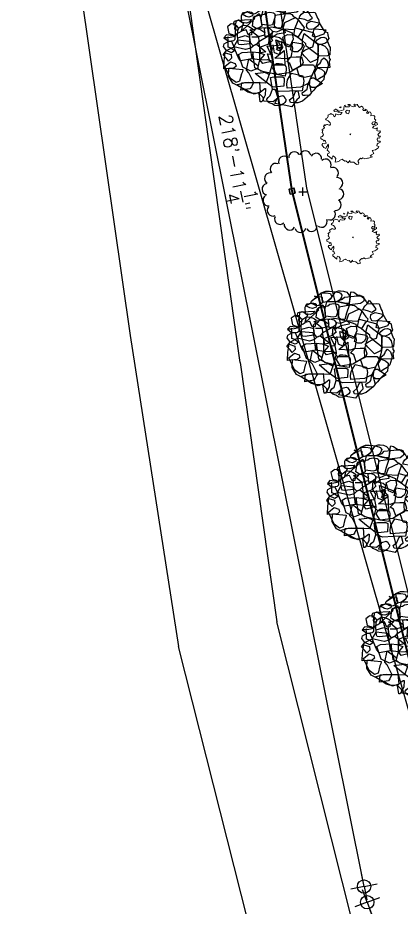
# Model space of a CAD drawing. Extents: x 2080 to 102399, y 2071 to 93424.
# Drawn here: x 75288 to 75974, y 76802 to 78391 of the extents above; entities that cross this region are included whole.
import ezdxf

# ---------------------------------------------------------------- set-up
doc = ezdxf.new("R2010")
doc.units = 0
doc.header["$LTSCALE"] = 20
doc.header["$MEASUREMENT"] = 0
doc.header["$PDMODE"] = 34
doc.header["$PDSIZE"] = 5
doc.layers.add('correct', color=230, linetype='Continuous', plot=False)
for name, color, linetype in [('DIMLINE', 254, 'Continuous'), ('EARTH ROAD', 31, 'Continuous'), ('ELEC', 11, 'Continuous'), ('proposed tree', 3, 'Continuous')]:
    doc.layers.add(name, color=color, linetype=linetype)
for name, color, linetype, lineweight in [('fence', 13, 'FENCELINE2', 40), ('Mango tree', 96, 'Continuous', 5), ('sappotta', 114, 'Continuous', 5), ('STONE', 2, 'Continuous', 30)]:
    doc.layers.add(name, color=color, linetype=linetype, lineweight=lineweight)
doc.styles.add('STYLE1', font='romans.shx')
doc.linetypes.add('FENCELINE2', pattern='A,0.25,-0.1,[132,ltypeshp.shx,S=0.1,R=0,X=-0.1,Y=0],-0.1,1', length=1.45)
doc.dimstyles.get("Standard").update_dxf_attribs({"dimtxt": 24, "dimasz": 12, "dimexe": 0.18, "dimexo": 0.0625, "dimgap": 0, "dimtad": 1, "dimzin": 1, "dimdsep": 46, "dimlunit": 4, "dimtxsty": 'STYLE1', "dimblk": 'BLK', "dimcen": 0, "dimse1": 1, "dimse2": 1, "dimclrt": 3, "dimazin": 0, "dimtfac": 1, "dimtix": 1, "dimtmove": 2, "dimatfit": 3, "dimldrblk": 'BLK', "dimfxl": 1, "dimtolj": 1, "dimtzin": 0, "dimarcsym": 0})

# ---------------------------------------------------------------- blocks, each defined once
blk = doc.blocks.new('NEEM')
at = {"layer": 'sappotta', "linetype": 'Continuous'}
for p, q in [((-0.359, 1.043), (-0.396, 1.016)), ((-0.396, 1.016), (-0.345, 1.011)), ((-0.345, 1.011), (-0.34, 1.039)), ((-0.213, 1.092), (-0.242, 1.007)), ((-0.242, 1.007), (-0.23, 0.935)), ((-0.191, 1.099), (-0.213, 1.092)), ((-0.177, 1.048), (-0.191, 1.099)), ((-0.043, 1.039), (-0.177, 1.048)), ((0.003, 1.132), (-0.083, 1.127)), ((-0.083, 1.127), (-0.023, 1.083)), ((-0.023, 1.083), (-0.043, 1.039)), ((0.03, 1.077), (0.003, 1.132)), ((0.114, 1.043), (0.03, 1.077)), ((0.216, 1.072), (0.114, 1.043)), ((0.162, 1.144), (0.142, 1.112)), ((0.142, 1.112), (0.216, 1.072)), ((0.283, 1.13), (0.162, 1.144)), ((0.267, 1.123), (0.283, 1.13)), ((0.351, 1.016), (0.267, 1.123)), ((0.421, 1.063), (0.351, 1.016)), ((0.473, 1.03), (0.421, 1.063)), ((0.501, 0.982), (0.473, 1.03)), ((-0.818, 0.692), (-0.85, 0.638)), ((-0.783, 0.757), (-0.83, 0.729)), ((-0.83, 0.729), (-0.826, 0.714)), ((-0.826, 0.714), (-0.818, 0.692)), ((-0.749, 0.774), (-0.783, 0.757)), ((-0.717, 0.789), (-0.749, 0.774)), ((-0.689, 0.772), (-0.717, 0.789)), ((-0.638, 0.758), (-0.689, 0.772)), ((-0.598, 0.672), (-0.638, 0.758)), ((-0.517, 0.963), (-0.614, 0.901)), ((-0.614, 0.901), (-0.589, 0.87)), ((-0.562, 0.699), (-0.598, 0.672)), ((-0.589, 0.87), (-0.494, 0.884)), ((-0.533, 0.776), (-0.562, 0.699)), ((-0.452, 0.75), (-0.533, 0.776)), ((-0.521, 0.945), (-0.521, 0.945)), ((-0.449, 0.913), (-0.521, 0.945)), ((-0.494, 0.884), (-0.449, 0.913)), ((-0.415, 0.884), (-0.459, 0.839)), ((-0.459, 0.839), (-0.303, 0.837)), ((-0.361, 0.762), (-0.452, 0.75)), ((-0.32, 0.906), (-0.415, 0.884)), ((-0.303, 0.837), (-0.361, 0.762)), ((-0.23, 0.935), (-0.32, 0.906)), ((-0.108, 0.922), (-0.177, 0.872)), ((-0.177, 0.872), (-0.139, 0.809)), ((-0.139, 0.809), (-0.067, 0.78)), ((-0.027, 0.908), (-0.108, 0.922)), ((-0.067, 0.78), (-0.034, 0.839)), ((-0.034, 0.839), (-0.027, 0.908)), ((0.472, 0.942), (0.501, 0.982)), ((0.483, 0.908), (0.472, 0.942)), ((0.581, 0.9), (0.483, 0.908)), ((0.551, 0.95), (0.581, 0.9)), ((0.627, 0.928), (0.551, 0.95)), ((0.616, 0.806), (0.654, 0.87)), ((0.66, 0.788), (0.616, 0.806)), ((0.654, 0.87), (0.627, 0.928)), ((0.715, 0.86), (0.66, 0.788)), ((0.762, 0.844), (0.715, 0.86)), ((0.783, 0.779), (0.762, 0.844)), ((0.776, 0.704), (0.783, 0.779)), ((0.888, 0.723), (0.776, 0.704)), ((0.924, 0.679), (0.888, 0.723)), ((0.913, 0.591), (0.924, 0.679)), ((-0.96, 0.366), (-0.994, 0.31)), ((-0.935, 0.345), (-0.96, 0.366)), ((-0.908, 0.372), (-0.935, 0.345)), ((-0.892, 0.613), (-0.923, 0.594)), ((-0.923, 0.594), (-0.895, 0.555)), ((-0.87, 0.389), (-0.908, 0.372)), ((-0.895, 0.555), (-0.868, 0.54)), ((-0.85, 0.638), (-0.892, 0.613)), ((-0.846, 0.386), (-0.87, 0.389)), ((-0.868, 0.54), (-0.818, 0.517)), ((-0.821, 0.367), (-0.846, 0.386)), ((-0.788, 0.359), (-0.821, 0.367)), ((-0.818, 0.517), (-0.752, 0.44)), ((-0.757, 0.361), (-0.788, 0.359)), ((-0.735, 0.394), (-0.757, 0.361)), ((-0.752, 0.44), (-0.735, 0.394)), ((0.804, 0.415), (0.84, 0.475)), ((0.86, 0.367), (0.804, 0.415)), ((0.84, 0.475), (0.934, 0.5)), ((0.933, 0.378), (0.86, 0.367)), ((0.917, 0.437), (0.904, 0.404)), ((0.904, 0.404), (0.933, 0.378)), ((0.964, 0.541), (0.913, 0.591)), ((0.942, 0.471), (0.917, 0.437)), ((0.93, 0.332), (1.018, 0.389)), ((0.934, 0.5), (0.964, 0.541)), ((1.014, 0.439), (0.942, 0.471)), ((1.018, 0.389), (1.014, 0.439)), ((-1.023, 0.208), (-1.062, 0.182)), ((-1.062, 0.182), (-1.02, 0.162)), ((-1.02, 0.162), (-1.049, 0.084)), ((-1.049, 0.084), (-1.017, 0.059)), ((-0.978, 0.229), (-1.023, 0.208)), ((-1.017, 0.059), (-0.991, -0.002)), ((-0.994, 0.31), (-0.961, 0.275)), ((-0.961, 0.275), (-0.978, 0.229)), ((0.02, 0.041), (-0.009, 0.024)), ((-0.009, 0.024), (0, 0)), ((0, 0), (0.014, 0.011)), ((0.014, 0.011), (0.027, 0.031)), ((0.829, 0.259), (0.888, 0.326)), ((0.838, 0.262), (0.829, 0.259)), ((0.931, 0.228), (0.838, 0.262)), ((0.888, 0.326), (0.93, 0.332)), ((0.962, 0.217), (0.931, 0.228)), ((1.025, 0.259), (0.962, 0.217)), ((0.996, 0.16), (1.025, 0.259)), ((1.046, 0.129), (0.996, 0.16)), ((1.029, 0.011), (1.074, 0.049)), ((1.074, -0.047), (1.029, 0.011)), ((1.109, 0.149), (1.046, 0.129)), ((1.074, 0.049), (1.137, 0.114)), ((1.137, 0.114), (1.109, 0.149)), ((-1.097, -0.077), (-1.098, -0.14)), ((-1.098, -0.14), (-1.044, -0.173)), ((-1.048, -0.062), (-1.097, -0.077)), ((-1.025, -0.325), (-1.052, -0.378)), ((-0.991, -0.002), (-1.048, -0.062)), ((-1.044, -0.173), (-1.007, -0.185)), ((-0.953, -0.336), (-1.025, -0.325)), ((-1.007, -0.185), (-0.992, -0.244)), ((-0.992, -0.244), (-0.937, -0.198)), ((-0.902, -0.318), (-0.953, -0.336)), ((-0.937, -0.198), (-0.93, -0.213)), ((-0.93, -0.213), (-0.902, -0.318)), ((1.004, -0.349), (1.045, -0.311)), ((1.007, -0.166), (1.046, -0.114)), ((1.016, -0.234), (1.007, -0.166)), ((1.11, -0.243), (1.016, -0.234)), ((1.045, -0.311), (1.083, -0.306)), ((1.046, -0.114), (1.1, -0.129)), ((1.129, -0.047), (1.074, -0.047)), ((1.083, -0.306), (1.137, -0.273)), ((1.1, -0.129), (1.129, -0.047)), ((1.137, -0.273), (1.11, -0.243)), ((-1.052, -0.378), (-0.982, -0.471)), ((-0.982, -0.471), (-0.91, -0.516)), ((-0.91, -0.516), (-0.888, -0.446)), ((-0.888, -0.446), (-0.848, -0.411)), ((-0.803, -0.452), (-0.853, -0.576)), ((-0.853, -0.576), (-0.797, -0.619)), ((-0.848, -0.411), (-0.837, -0.355)), ((-0.837, -0.355), (-0.803, -0.383)), ((-0.803, -0.383), (-0.803, -0.452)), ((-0.797, -0.619), (-0.766, -0.668)), ((0.826, -0.591), (0.943, -0.565)), ((0.887, -0.704), (0.826, -0.591)), ((0.943, -0.565), (1.032, -0.503)), ((0.992, -0.411), (1.004, -0.349)), ((1.066, -0.443), (0.992, -0.411)), ((1.032, -0.503), (1.061, -0.484)), ((1.061, -0.484), (1.066, -0.443)), ((-0.844, -0.71), (-0.852, -0.77)), ((-0.852, -0.77), (-0.758, -0.838)), ((-0.766, -0.668), (-0.844, -0.71)), ((-0.758, -0.838), (-0.675, -0.912)), ((-0.676, -0.836), (-0.649, -0.791)), ((-0.675, -0.912), (-0.676, -0.836)), ((-0.649, -0.791), (-0.582, -0.82)), ((-0.582, -0.82), (-0.534, -0.881)), ((-0.534, -0.881), (-0.554, -1.025)), ((-0.486, -1.015), (-0.413, -0.988)), ((-0.413, -0.988), (-0.401, -0.955)), ((-0.401, -0.955), (-0.302, -0.907)), ((-0.302, -0.907), (-0.286, -0.926)), ((-0.286, -0.926), (-0.197, -0.986)), ((-0.197, -0.986), (-0.157, -0.969)), ((-0.157, -0.969), (-0.078, -1.049)), ((-0.078, -1.049), (-0.006, -0.96)), ((-0.006, -0.96), (0.006, -1.017)), ((0.287, -0.982), (0.327, -0.932)), ((0.324, -1.046), (0.287, -0.982)), ((0.327, -0.932), (0.391, -0.879)), ((0.391, -0.879), (0.423, -0.897)), ((0.423, -0.897), (0.47, -0.86)), ((0.47, -0.86), (0.543, -0.896)), ((0.543, -0.896), (0.652, -0.871)), ((0.652, -0.871), (0.68, -0.867)), ((0.68, -0.867), (0.834, -0.828)), ((0.751, -0.797), (0.797, -0.747)), ((0.834, -0.828), (0.751, -0.797)), ((0.797, -0.747), (0.887, -0.704)), ((-0.554, -1.025), (-0.486, -1.015)), ((0.006, -1.017), (0.139, -1.026)), ((0.139, -1.026), (0.236, -1.115)), ((0.236, -1.115), (0.314, -1.096)), ((0.314, -1.096), (0.324, -1.046))]:
    blk.add_line(p, q, dxfattribs=at)
blk = doc.blocks.new('T6')
at = {"color": 3, "linetype": 'Continuous'}
for p, q in [((0.005, -0.051), (0.005, 0.049)), ((-0.045, -0.001), (0.055, -0.001))]:
    blk.add_line(p, q, dxfattribs=at)
for centre, start, end in [((-0.101, 0.422), 32.0181, 185.9447), ((0.035, 0.434), 14.0183, 167.9463), ((0.168, 0.403), 356.0191, 149.9452), ((-0.329, 0.279), 68.0176, 221.9456), ((-0.227, 0.369), 50.0169, 203.9466), ((0.285, 0.333), 338.0179, 131.9451), ((-0.4, 0.162), 86.0191, 239.9452), ((0.374, 0.23), 320.0185, 113.945), ((0.428, 0.105), 302.0183, 95.9451), ((-0.43, 0.029), 104.0184, 257.9454), ((0.44, -0.031), 284.0184, 77.9454), ((-0.418, -0.107), 122.0182, 275.9457), ((0.409, -0.164), 266.0178, 59.946), ((-0.365, -0.232), 140.0185, 293.945), ((-0.275, -0.335), 158.0189, 311.9453), ((0.339, -0.281), 248.0193, 41.9448), ((-0.158, -0.405), 176.0191, 329.9452), ((0.111, -0.424), 212.0182, 5.9461), ((0.236, -0.371), 230.0201, 23.9434), ((-0.025, -0.436), 194.0184, 347.9445)]:
    blk.add_arc(centre, 0.0687, start, end, dxfattribs=at)
blk = doc.blocks.new('A$C79F71953')
at = {"color": 62}
for points in [[(-92.6, 0.9), (-82.4, -2.3), (-81.8, -8.7), (-86.9, -13.8), (-90.7, -9.4), (-96.5, -3), (-90.7, 4.7), (-82.4, 9.2), (-75.4, 4.7), (-81.8, 0.9), (-90.7, 4.7), (-95.8, 12.3), (-94.6, 16.8), (-86.3, 21.9), (-81.8, 21.9), (-77.3, 11.7), (-78.6, 10.4), (-82.4, 9.2), (-87.5, 11.1), (-87.5, 13), (-87.5, 25.1), (-88.2, 27.7), (-87.5, 29.6), (-88.2, 27.7), (-95.2, 27.7), (-91.4, 24.5), (-87.5, 21.1), (-86.3, 21.9), (-77.3, 22.6), (-74.8, 25.1), (-74.8, 27.7), (-74.8, 30.8), (-90.7, 32.8), (-95.2, 27.7), (-83.7, 28.9), (-74.8, 30.8), (-74.8, 30.8), (-73.5, 49.4), (-75.4, 51.9), (-82.4, 52.5), (-83.7, 51.3), (-88.8, 47.4), (-86.3, 35.3), (-79.9, 33.4), (-74.8, 30.8), (-72.2, 34.7), (-67.7, 37.2), (-63.9, 39.8), (-61.4, 50), (-59.4, 52.5), (-63.3, 55.1), (-63.9, 55.7), (-66.5, 57.7), (-69, 58.9), (-69.7, 58.9), (-69, 58.9), (-76.7, 57), (-77.3, 55.7), (-78.6, 51.3), (-73.5, 49.4), (-73.5, 49.4), (-73.5, 49.4), (-69, 44.9), (-69.7, 43), (-70.3, 41.1), (-74.8, 41.1), (-75.4, 44.9), (-72.9, 58.3), (-69, 58.9), (-47.3, 60.2), (-46, 60.2), (-49.9, 55.7), (-55, 53.8), (-63.3, 55.1), (-63.9, 67.2), (-62.6, 69.8), (-60.1, 71.1), (-58.8, 71.7), (-53.7, 74.2), (-48.6, 74.2), (-46, 73.6), (-44.1, 72.3), (-43.5, 69.8), (-44.1, 67.2), (-50.5, 64.7), (-55.6, 65.9), (-62.6, 69.8), (-60.1, 73), (-53.7, 74.2), (-52.4, 78.1), (-50.5, 79.4), (-48.6, 81.3), (-45.4, 83.2), (-41.6, 85.1), (-47.3, 87), (-41.6, 85.1), (-35.2, 86.4), (-33.3, 84.5), (-33.3, 80.6), (-32, 78.7), (-32, 75.5), (-34.5, 73.6), (-39.7, 70.4), (-43.5, 69.8), (-47.3, 71.1), (-53.7, 74.2), (-52.4, 78.1), (-35.2, 92.8), (-26.2, 92.8), (-18.6, 91.5), (-16.7, 87), (-17.3, 83.2), (-21.1, 80), (-25, 76.8), (-32, 75.5), (-33.3, 80.6), (-35.2, 92.8), (-26.9, 95.9), (-20.5, 95.9), (-14.1, 95.3), (-9.6, 94.7), (-3.3, 93.4), (-0.7, 92.1), (1.9, 88.3), (1.2, 85.1), (-0.7, 81.9), (-3.3, 79.4), (-7.1, 77.4), (-25, 76.8), (-25, 76.8), (-17.3, 83.2), (-9.6, 94.7), (-4.5, 96.6), (-0.7, 96.6), (5, 95.9), (10.8, 94), (12.7, 91.5), (14, 88.9), (16.5, 85.7), (14.6, 73.6), (9.5, 73.6), (-7.1, 77.4), (2.5, 81.3), (6.3, 85.1), (23.6, 87), (27.4, 87.6), (33.1, 87.6), (37, 87.6), (40.2, 85.7), (40.2, 83.8), (41.4, 80.6), (40.2, 77.4), (35.1, 73.6), (15.9, 71.1), (14.6, 70.4), (16.5, 85.7), (17.8, 94), (18.5, 94.7), (22.9, 94), (30.6, 88.3), (33.8, 88.3), (40.2, 83.8), (40.2, 83.8), (44.6, 78.1), (45.9, 76.8), (47.2, 73), (51, 79.4), (52.3, 77.4), (54.2, 74.9), (57.4, 71.1), (60, 67.2), (61.9, 64.7), (61.9, 61.5), (55.5, 57.7), (49.7, 60.2), (43.4, 61.5), (39.5, 62.1), (40.8, 66.6), (43.4, 69.8), (47.2, 73), (64.4, 73.6), (68.3, 73), (72.1, 62.8), (74, 60.2), (74.6, 57.7), (75.3, 54.5), (74.6, 51.9), (72.1, 48.7), (70.2, 46.8), (66.3, 43.6), (61.2, 42.3), (56.1, 43), (54.2, 44.9), (52.9, 48.1), (53.6, 53.8), (61.2, 57.7), (75.3, 54.5), (82.3, 42.3), (87.4, 41.7), (83.6, 34), (68.3, 28.9), (63.1, 30.8), (66.3, 43.6), (82.3, 42.3), (87.4, 38.5), (90, 37.2), (90.6, 32.1), (92.5, 26.4), (90.6, 23.8), (88.7, 20), (85.5, 17.4), (79.1, 15.5), (74.6, 16.2), (72.1, 16.8), (69.5, 19.4), (69.5, 21.3), (71.4, 23.8), (75.3, 26.4), (78.5, 28.3), (83.6, 28.9), (88, 27), (93.8, 12.3), (95.1, 10.4), (94.4, -3), (90, -4.3), (75.3, -4.9), (74, -3.6), (73.4, 6), (74.6, 16.2), (79.1, 15.5), (85.5, 13), (90, 7.2), (93.2, -6.2), (93.2, -8.7), (95.1, -11.3), (93.2, -15.1), (94.4, -25.3), (75.3, -25.9), (72.1, -25.9), (72.1, -21.5), (77.2, -17.7), (78.5, -15.7), (79.7, -11.9), (83.6, -8.1), (88.7, -12.5), (91.9, -21.5), (87.4, -36.2), (82.9, -40.6), (75.9, -45.1), (70.8, -48.3), (67, -34.2), (72.1, -25.9), (79.7, -28.5), (84.9, -33), (83.6, -47), (77.8, -52.8), (72.7, -57.9), (69.5, -61), (61.9, -61), (58, -57.2), (59.3, -45.7), (63.1, -43.8), (65.7, -43.8), (81, -54), (69.5, -61), (65.7, -66.2), (61.2, -70.6), (58, -75.1), (50.4, -75.7), (46.5, -75.7), (45.3, -74.5), (44.6, -70.6), (49.1, -67.4), (51.7, -66.2), (53.6, -64.2), (55.5, -54), (58, -57.2), (61.2, -70.6), (58, -75.1), (45.3, -85.3), (37, -88.5), (29.3, -88.5), (24.2, -87.9), (22.3, -83.4), (29.3, -77.6), (33.1, -68.1), (37, -66.8), (39.5, -77.6), (39.5, -79.6), (35.1, -83.4), (26.1, -95.5), (12.7, -93), (-3.9, -89.8), (1.9, -77.6), (10.2, -75.7), (12.7, -77), (14, -80.2), (15.9, -82.1), (15.9, -84.7), (14, -87.9), (12.1, -89.8), (4.4, -94.2), (-3.9, -93.6), (-9, -90.4), (-14.1, -88.5), (-17.9, -85.3), (-18.6, -82.1), (-16, -78.9), (-12.2, -75.7), (-8.4, -64.2), (-3.3, -64.2), (1.2, -80.2), (-7.1, -86.6), (-23.7, -85.3), (-25, -78.9), (-32, -71.9), (-30.1, -69.3), (-24.3, -64.9), (-21.8, -63), (-20.5, -63), (-21.1, -75.1), (-27.5, -86.6), (-30.1, -86.6), (-32, -71.9), (-46, -71.3), (-52.4, -69.3), (-72.2, -56.6), (-57.5, -52.1), (-51.8, -51.5), (-47.3, -52.1), (-41.6, -52.8), (-43.5, -54.7), (-46, -59.8), (-48.6, -63.6), (-64.6, -66.2), (-63.3, -52.8), (-31.4, -51.5), (-30.1, -69.3), (-40.9, -73.2), (-79.2, -53.4), (-86.9, -40.6), (-86.3, -26.6), (-61.4, -29.1), (-62, -33), (-63.9, -36.8), (-67.1, -49.6), (-73.5, -52.1), (-83.1, -45.1), (-93.3, -23.4), (-83.1, -15.1), (-74.8, -18.3), (-73.5, -22.8), (-77.3, -26.6), (-95.2, -27.9), (-94.6, -13.2)], [(-70.3, 27.7), (-56.9, 31.5), (-49.2, 28.9), (-48, 19.4), (-49.2, 16.8), (-63.9, 14.9), (-68.4, 15.5), (-69.7, 18.1), (-70.9, 31.5), (-70.3, 41.1), (-69, 44.9), (-61.4, 50), (-55.6, 49.4), (-50.5, 48.1), (-47.3, 46.2), (-44.8, 44.3), (-46, 32.8), (-51.1, 32.1), (-55.6, 41.7), (-63.9, 39.8), (-63.9, 39.8), (-39.7, 62.1), (-42.2, 63.4), (-32, 71.1), (-28.8, 62.1), (-27.5, 48.7), (-32, 45.5), (-37.7, 44.3), (-44.1, 48.7), (-42.2, 63.4), (-39.7, 66.6), (-23.1, 69.8), (-19.9, 72.3), (-12.8, 73.6), (-6.4, 72.3), (-4.5, 71.1), (-3.3, 67.9), (-3.9, 64), (-8.4, 50.6), (-13.5, 49.4), (-27.5, 51.3), (-28.8, 62.1), (-25.6, 74.2), (-25, 76.8), (-7.1, 77.4), (0.6, 75.5), (9.5, 73.6), (14.6, 70.4), (14.6, 70.4), (10.2, 56.4), (7, 44.9), (0.6, 44.9), (-4.5, 48.1), (-3.3, 67.9), (15.9, 71.1), (24.2, 70.4), (26.1, 69.1), (28.7, 66.6), (30.6, 65.3), (36.3, 61.5), (37, 58.3), (30.6, 41.7), (10.2, 43), (14, 55.1), (33.1, 64), (36.3, 61.5), (44.6, 50), (48.5, 46.2), (47.2, 41.7), (43.4, 39.1), (37, 28.9), (29.9, 32.8), (32.5, 45.5), (64.4, 37.2), (68.3, 28.9), (67, 24.5), (63.1, 11.1), (57.4, 9.2), (52.3, 13), (51.7, 16.8), (44.6, 22.6), (48.5, 35.3), (72.1, 16.8), (73.4, 6), (72.1, -10.6), (60, -16.4), (48.5, -4.3), (43.4, 1.5), (49.7, 5.3), (57.4, 9.2), (74, -3.6), (71.4, -16.4), (68.3, -26.6), (61.9, -40), (49.7, -43.2), (40.2, -41.3), (35.1, -26.6), (42.1, -22.8), (44.6, -20.8), (65.1, -20.8), (68.3, -26.6), (55.5, -54), (42.1, -60.4), (17.8, -62.3), (17.2, -55.3), (18.5, -47.6), (25.5, -35.5), (45.9, -40), (47.8, -49.6), (44.6, -66.8), (22.3, -67.4), (3.8, -68.1), (-8.4, -64.2), (-11.6, -43.2), (-5.8, -41.9), (9.5, -41.9), (12.7, -43.8), (12.7, -47), (12.1, -58.5), (-5.2, -60.4), (-9.6, -59.1), (-25, -47.6), (-39, -36.2), (-19.9, -33.6), (-14.1, -38.1), (-19.9, -53.4), (-41.6, -52.8), (-50.5, -34.9), (-55, -30.4), (-50.5, -10), (-34.5, -22.1), (-34.5, -27.2), (-46.7, -31.7), (-61.4, -24.7), (-69, -2.3), (-62.6, 1.5), (-43.5, 2.8), (-44.8, -10), (-65.2, -13.2), (-69.7, -6.8), (-77.3, 11.7), (-70.3, 23.8), (-49.9, 21.9), (-47.3, 9.2), (-56.3, 6.6), (-77.3, 11.7), (-70.3, 23.8)]]:
    blk.add_lwpolyline(points, close=True, dxfattribs=at)
blk.add_lwpolyline([(-45.4, 29.6), (-33.3, 29.6), (-32.6, 21.3), (-37.1, 16.2), (-42.8, 13.6), (-48, 19.4), (-49.2, 35.3), (-47.3, 37.2), (-40.9, 40.4), (-37.7, 44.3), (-30.7, 43), (-21.8, 37.2), (-23.1, 32.1), (-33.3, 29.6), (-48.6, 41.7), (-27.5, 45.5), (-19.9, 46.2), (-12.8, 44.3), (-8.4, 39.8), (-8.4, 36.6), (-13.5, 32.1), (-21.1, 29.6), (-22.4, 44.9), (-16.7, 46.2), (-10.3, 47.4), (10.2, 43), (14, 40.4), (14.6, 36.6), (-0.1, 34), (-5.2, 30.8), (-10.3, 27), (-8.4, 36.6), (-8.4, 39.8), (-0.7, 38.5), (10.2, 43), (26.8, 36.6), (28.7, 25.1), (22.3, 11.1), (14, 14.3), (10.2, 28.9), (18.5, 33.4), (29.9, 32.8), (37, 28.9), (44.6, 22.6), (44.6, 11.7), (42.1, 6.6), (37, 2.8), (30.6, 2.8), (24.2, 6), (28, 20), (45.9, 16.8), (48.5, 12.3), (45.3, 4.7), (41.4, -10), (42.1, -22.8), (27.4, -30.4), (22.9, -18.3), (17.2, -14.5), (24.8, -6.8), (34.4, -6.2), (43.4, -6.2), (46.5, -16.4), (44.6, -20.8), (21.6, -34.9), (-0.7, -38.1), (-7.7, -26.6), (-5.2, -21.5), (-1.3, -18.3), (3.8, -18.3), (8.2, -18.9), (14, -21.5), (15.9, -23.4), (16.5, -25.9), (16.5, -29.8), (14.6, -40.6), (-0.7, -38.1), (-28.8, -31.7), (-34.5, -27.2), (-30.7, -11.9), (-17.9, -11.3), (-8.4, -13.8), (-9, -19.6), (-14.1, -38.1), (-39.7, -25.9), (-43.5, 2.8), (-33.3, 1.5), (-22.4, -2.3), (-30.7, -11.9), (-44.8, -10), (-47.3, 9.2), (-42.8, 13.6), (-37.1, 16.2), (-19.9, 2.8), (-28.8, 0.9), (-32.6, 21.3), (-13.5, 32.1), (-8.4, 22.6), (-14.7, 16.8), (-13.5, 32.1), (4.4, 28.3), (8.9, 24.5), (6.3, 6.6), (-0.1, 13), (-2, 23.8), (26.8, 13), (27.4, 8.5), (24.8, -6.8), (17.2, -10), (-3.9, -8.7), (12.7, 4.7), (13.3, -5.5), (14, -21.5), (-5.2, -21.5), (-12.8, -13.8), (-17.3, -1.1), (-10.9, -1.7), (-8.4, -13.8), (-25.6, -18.3), (-30.7, -11.9), (-30.7, 11.2), (-14.7, 16.8), (-9, 8.5), (-10.9, -1.7), (-17.9, 13), (8.9, 14.9), (3.8, -2.3), (-4.5, 0.9), (-7.1, 14.9)], dxfattribs=at)
blk = doc.blocks.new('FOCUSLGT')
for points in [[(-4.3, 0), (4.3, 0), (1.5, 5.9)], [(-1.4, 5.9), (-4.3, 0)], [(1.5, 5.9), (2.4, 8.7), (-2.4, 8.7), (-1.4, 5.9)]]:
    blk.add_lwpolyline(points)
blk = doc.blocks.new('A$C085F24DD')
at = {"layer": 'ELEC', "linetype": 'Continuous', "ltscale": 0.5}
blk.add_arc((32, 33.5), 33.5, 197.10907, 342.89093, dxfattribs=at)
at = {"layer": 'ELEC', "xscale": 6, "yscale": 6, "zscale": 6}
blk.add_blockref('FOCUSLGT', (32, 23.7), dxfattribs=at)
blk = doc.blocks.new('BLK')
for q in [(0, 2), (-2, 0), (0, -2), (2, 0)]:
    blk.add_line((0, 0), q)
blk.add_circle((0, 0), 1)
blk = doc.blocks.new('*D386')
at = {"layer": 'Defpoints', "color": 0, "ltscale": 0.5, "transparency": 16777216}
for p in [(76081, 76873.6), (75912.8, 76810.6), (76892.8, 74708)]:
    blk.add_point(p, dxfattribs=at)
at = {"layer": 'DIMLINE', "color": 0, "lineweight": -2, "ltscale": 0.5, "transparency": 16777216}
blk.add_line((76720.4, 74656.1), (75917, 76799.3), dxfattribs=at)
at = {"layer": 'DIMLINE', "color": 0, "lineweight": -2, "ltscale": 0.5, "transparency": 16777216, "xscale": 12, "yscale": 12, "zscale": 12}
for p, rotation in [((75912.8, 76810.6), 110.5486790157753), ((76724.6, 74644.9), 290.5486790157753)]:
    blk.add_blockref('BLK', p, dxfattribs=dict(at, rotation=rotation))
at = {"layer": 'DIMLINE', "color": 3, "ltscale": 0.5, "transparency": 16777216, "insert": (76344.9, 75737.5), "char_height": 24, "attachment_point": 5, "rotation": 290.5487, "style": 'STYLE1'}
blk.add_mtext('\\A1;192\'-8{\\H1.000000x;\\S3/4;}"', dxfattribs=at)
blk = doc.blocks.new('*D387')
at = {"layer": 'Defpoints', "color": 0, "ltscale": 0.5, "transparency": 16777216}
for p in [(75563.9, 79449.4), (75389.6, 79414.4), (76081.4, 76873.7)]:
    blk.add_point(p, dxfattribs=at)
at = {"layer": 'DIMLINE', "color": 0, "lineweight": -2, "ltscale": 0.5, "transparency": 16777216}
blk.add_line((75904.8, 76850.5), (75392, 79402.6), dxfattribs=at)
at = {"layer": 'DIMLINE', "color": 0, "lineweight": -2, "ltscale": 0.5, "transparency": 16777216, "xscale": 12, "yscale": 12, "zscale": 12}
for p, rotation in [((75389.6, 79414.4), 101.3604099704853), ((75907.1, 76838.7), 281.3604099704853)]:
    blk.add_blockref('BLK', p, dxfattribs=dict(at, rotation=rotation))
at = {"layer": 'DIMLINE', "color": 3, "ltscale": 0.5, "transparency": 16777216, "insert": (75675.8, 78132.1), "char_height": 24, "attachment_point": 5, "rotation": 281.3604, "style": 'STYLE1'}
blk.add_mtext('\\A1;218\'-11{\\H1.000000x;\\S1/4;}"', dxfattribs=at)
blk = doc.blocks.new('*D395')
at = {"layer": 'Defpoints', "color": 0, "ltscale": 0.5, "transparency": 16777216}
for p in [(75295, 80283.3), (75105.4, 80229), (76892.8, 74708)]:
    blk.add_point(p, dxfattribs=at)
at = {"layer": 'DIMLINE', "color": 0, "lineweight": -2, "ltscale": 0.5, "transparency": 16777216}
blk.add_line((76699.9, 74665.2), (75108.7, 80217.5), dxfattribs=at)
at = {"layer": 'DIMLINE', "color": 0, "lineweight": -2, "ltscale": 0.5, "transparency": 16777216, "xscale": 12, "yscale": 12, "zscale": 12}
for p, rotation in [((75105.4, 80229), 105.9918380585316), ((76703.2, 74653.6), 285.9918380585316)]:
    blk.add_blockref('BLK', p, dxfattribs=dict(at, rotation=rotation))
at = {"layer": 'DIMLINE', "color": 3, "ltscale": 0.5, "transparency": 16777216, "insert": (76097.3, 77466.3), "char_height": 24, "attachment_point": 5, "rotation": 285.9918, "style": 'STYLE1'}
blk.add_mtext('\\A1;483\'-3{\\H1.000000x;\\S3/4;}"', dxfattribs=at)

msp = doc.modelspace()

# ---------------------------------------------------------------- linework, layer by layer
at = {"layer": 'correct', "linetype": 'Continuous', "ltscale": 0.5}
msp.add_lwpolyline([(76372.595, 75947.814), (76257.107, 76281.828), (75804.961, 78086.952), (75683.495, 78911.475), (75640.029, 79244.404), (75446.372, 80063.944)], dxfattribs=at)
at = {"layer": 'EARTH ROAD', "linetype": 'Continuous'}
for points in [[(74308.395, 81951.686), (74601.383, 81094.698), (74937.553, 80299.498), (75245.959, 79440.498), (75373.85, 78754.389), (75401.099, 78433.726), (75488.656, 77823.681)], [(75685.264, 77775.216), (75530.626, 78870.122), (75409.852, 79502.347), (75393.23, 79591.929), (75322.298, 79808.989), (75242.21, 80050.033), (75052.626, 80531.547), (74817.446, 81082.169), (74679.685, 81487.567)], [(75488.656, 77823.681), (75575.202, 77267.566)], [(75685.264, 77775.216), (75750.797, 77311.93)], [(75887.65, 76770.26), (75750.797, 77311.93)], [(75712.054, 76725.896), (75575.202, 77267.566)]]:
    msp.add_lwpolyline(points, dxfattribs=at)
at = {"layer": 'fence', "linetype": 'Continuous'}
msp.add_lwpolyline([(76231.203, 76274.122), (75778.444, 78081.691), (75656.751, 78907.76), (75613.435, 79239.54), (75420.095, 80057.734)], dxfattribs=at)
at = {"layer": 'STONE', "linetype": 'Continuous', "ltscale": 0.5}
msp.add_lwpolyline([(75774.921, 78075.978), (75783.744, 78078.018), (75781.704, 78086.841), (75772.881, 78084.801)], close=True, dxfattribs=at)

# ---------------------------------------------------------------- block references
at = {"layer": 'ELEC', "linetype": 'Continuous', "ltscale": 0.5, "xscale": 0.2000000000077057, "yscale": 0.2000000000077057, "zscale": 0.2000000000077057, "rotation": 20.00000000140435}
for p in [(75751.514, 78331.443), (75869.982, 77815.601), (75939.623, 77530.56)]:
    msp.add_blockref('A$C085F24DD', p, dxfattribs=at)
at = {"layer": 'Mango tree', "linetype": 'Continuous'}
for p, xscale, yscale, zscale in [((75882.254, 78182.215), 47.90197351902316, 47.90197351902316, 47.90197351902316), ((75886.805, 77998.204), 41.94094236957608, 41.94094236957608, 41.94094236957608)]:
    msp.add_blockref('NEEM', p, dxfattribs=dict(at, xscale=xscale, yscale=yscale, zscale=zscale))
at = {"layer": 'proposed tree', "linetype": 'Continuous', "ltscale": 0.5}
for p in [(75751.54, 78327.836), (75865.643, 77806.988), (75936.736, 77531.408), (75999.187, 77269.855)]:
    msp.add_blockref('A$C79F71953', p, dxfattribs=at)
at = {"layer": 'proposed tree', "xscale": 145.0547974871879, "yscale": 145.0547974871879, "zscale": 145.0547974871879}
msp.add_blockref('T6', (75796.946, 78080.63), dxfattribs=at)

# ---------------------------------------------------------------- dimensions: what is measured, and where the dimension line sits
at = {"layer": 'DIMLINE', "ltscale": 0.5}
dim = msp.add_linear_dim(base=(75105.376, 80229.001), p1=(76892.847, 74707.961), p2=(75294.992, 80283.343), angle=105.991838, dimstyle='Standard', override={"dimfxl": 0.25, "dimarcsym": 1}, dxfattribs=at)
dim.commit()
dim.dimension.update_dxf_attribs({"geometry": '*D395', "text_midpoint": (76097.259, 77466.303), "dimtype": 161})
for p1, p2, distance, picture, middle in [((76081.352, 76873.719), (75563.854, 79449.406), 177.717, '*D387', (75675.819, 78132.071)), ((76892.847, 74707.961), (76081.039, 76873.63), 179.698, '*D386', (76344.896, 75737.549))]:
    dim = msp.add_aligned_dim(p1=p1, p2=p2, distance=distance, dimstyle='Standard', override={"dimfxl": 0.25, "dimarcsym": 1}, dxfattribs=at)
    dim.commit()
    dim.dimension.update_dxf_attribs({"geometry": picture, "text_midpoint": middle})

doc.saveas('drawing.dxf')
